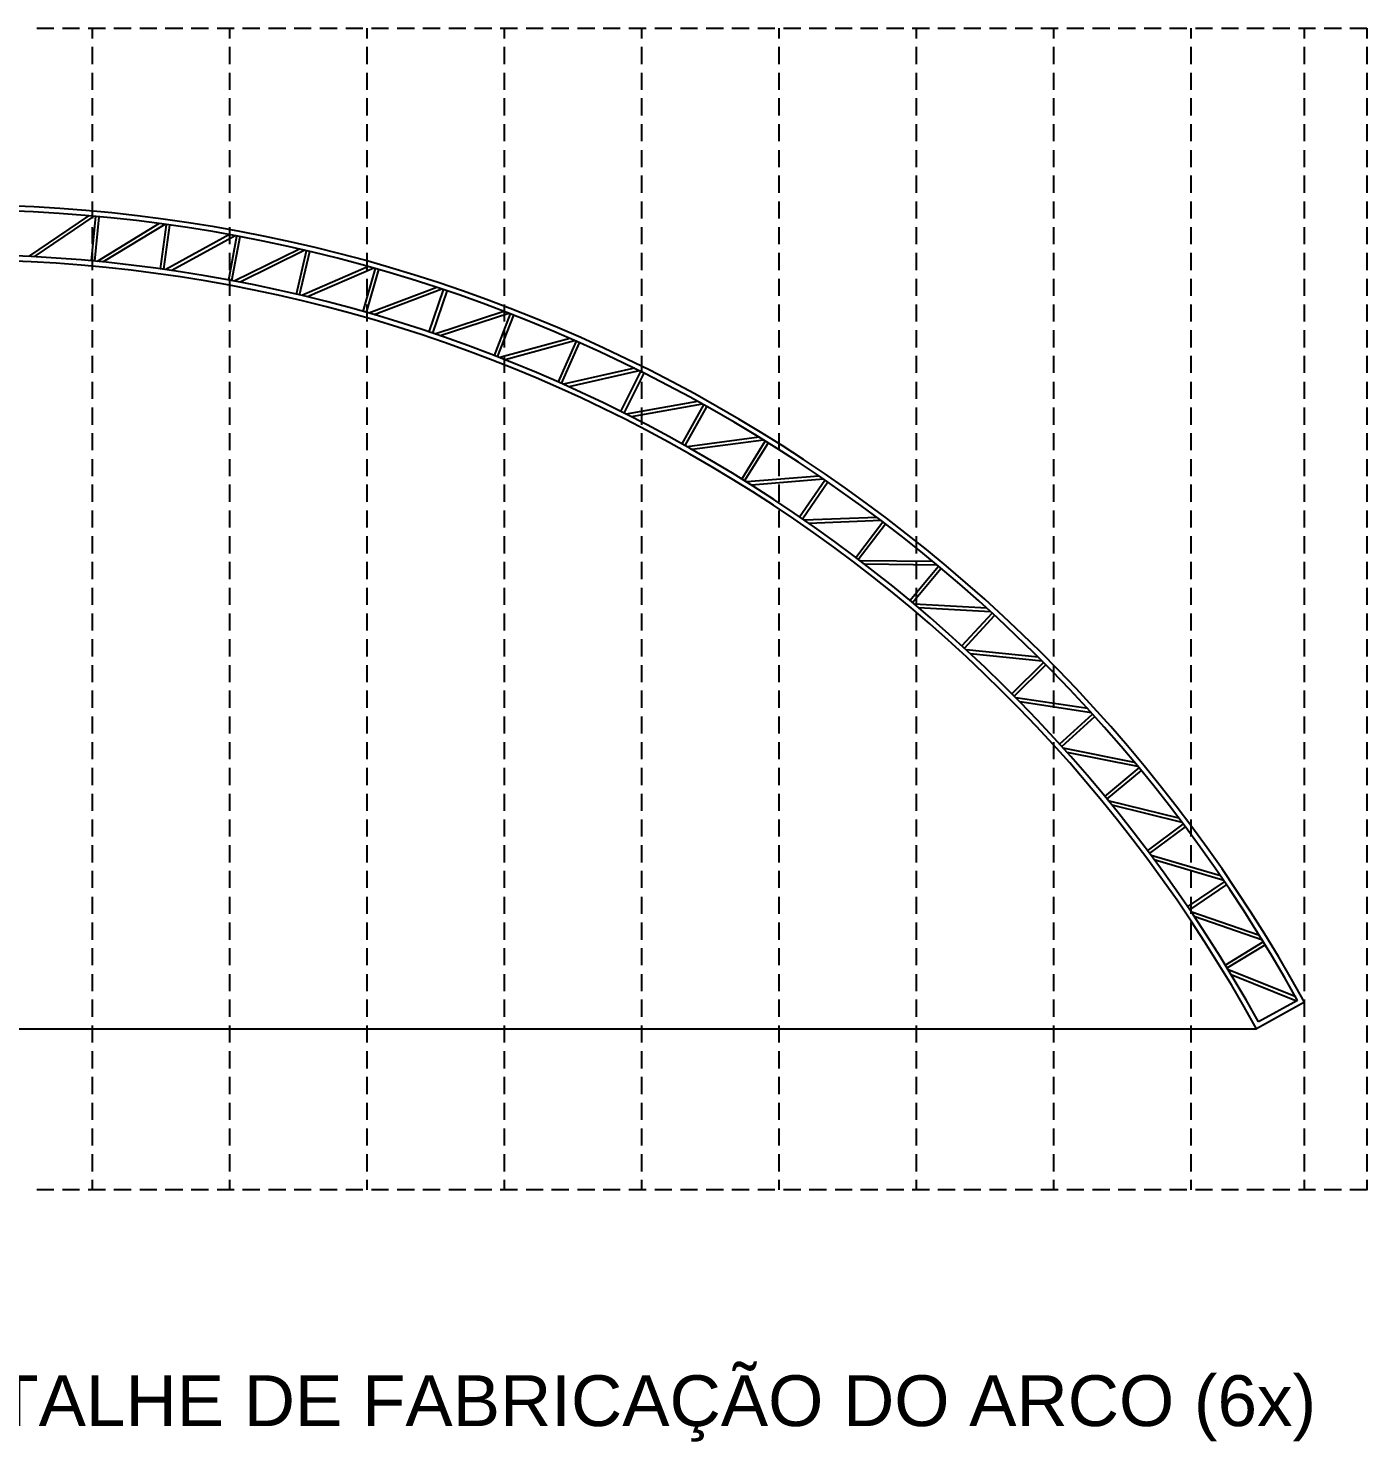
# Model space of a CAD drawing. Header units: millimetres. Extents: x 180 to 11148, y -1598 to 1045.
# Drawn here: x 6795 to 7769, y -1582 to -552 of the extents above; entities that cross this region are included whole.
import ezdxf

# ---------------------------------------------------------------- set-up
doc = ezdxf.new("R2010")
doc.units = ezdxf.units.MM
doc.header["$MEASUREMENT"] = 0
doc.layers.add('PDF11_Geometry', color=7, linetype='Continuous')
doc.layers.add('PDF11_Text', color=7, linetype='Continuous')
doc.styles.add('PDF Arial', font='arial.ttf')

msp = doc.modelspace()

# ---------------------------------------------------------------- linework, layer by layer
at = {"layer": 'PDF11_Geometry', "lineweight": -3}
for points in [[(6801.0419, -552.2565), (6813.531, -552.2565)], [(6819.6697, -552.2565), (6832.1589, -552.2565)], [(6838.5093, -552.2565), (6850.9984, -552.2565)], [(6841.4728, -559.6653), (6841.4728, -552.2565)], [(6857.1371, -552.2565), (6869.6262, -552.2565)], [(6875.9766, -552.2565), (6888.4657, -552.2565)], [(6894.6045, -552.2565), (6907.3053, -552.2565)], [(6913.444, -552.2565), (6925.9331, -552.2565)], [(6932.2835, -552.2565), (6944.7726, -552.2565)], [(6941.5974, -559.6653), (6941.5974, -552.2565)], [(6950.9113, -552.2565), (6963.4005, -552.2565)], [(6969.7509, -552.2565), (6982.24, -552.2565)], [(6988.3787, -552.2565), (7000.8678, -552.2565)], [(7007.2182, -552.2565), (7019.7073, -552.2565)], [(7026.0577, -552.2565), (7038.5469, -552.2565)], [(7041.5104, -559.6653), (7041.5104, -552.2565)], [(7044.6856, -552.2565), (7057.1747, -552.2565)], [(7063.5251, -552.2565), (7076.0142, -552.2565)], [(7082.1529, -552.2565), (7094.6421, -552.2565)], [(7100.9925, -552.2565), (7113.4816, -552.2565)], [(7119.832, -552.2565), (7132.3211, -552.2565)], [(7138.4598, -552.2565), (7150.9489, -552.2565)], [(7141.635, -559.6653), (7141.635, -552.2565)], [(7157.2993, -552.2565), (7169.7885, -552.2565)], [(7175.9272, -552.2565), (7188.4163, -552.2565)], [(7194.7667, -552.2565), (7207.2558, -552.2565)], [(7213.3945, -552.2565), (7225.8837, -552.2565)], [(7232.2341, -552.2565), (7244.7232, -552.2565)], [(7241.548, -559.6653), (7241.548, -552.2565)], [(7251.0736, -552.2565), (7263.5627, -552.2565)], [(7269.7014, -552.2565), (7282.1905, -552.2565)], [(7288.5409, -552.2565), (7301.0301, -552.2565)], [(7307.1688, -552.2565), (7319.6579, -552.2565)], [(7326.0083, -552.2565), (7338.4974, -552.2565)], [(7341.6726, -559.6653), (7341.6726, -552.2565)], [(7344.8478, -552.2565), (7357.3369, -552.2565)], [(7363.4757, -552.2565), (7375.9648, -552.2565)], [(7382.3152, -552.2565), (7394.8043, -552.2565)], [(7400.943, -552.2565), (7413.4321, -552.2565)], [(7419.7825, -552.2565), (7432.2717, -552.2565)], [(7438.4104, -552.2565), (7451.1112, -552.2565)], [(7441.5856, -559.6653), (7441.5856, -552.2565)], [(7457.2499, -552.2565), (7469.739, -552.2565)], [(7476.0894, -552.2565), (7488.5785, -552.2565)], [(7494.7173, -552.2565), (7507.2064, -552.2565)], [(7513.5568, -552.2565), (7526.0459, -552.2565)], [(7532.1846, -552.2565), (7544.6737, -552.2565)], [(7541.7102, -559.6653), (7541.7102, -552.2565)], [(7551.0241, -552.2565), (7563.5133, -552.2565)], [(7569.8637, -552.2565), (7582.3528, -552.2565)], [(7588.4915, -552.2565), (7600.9806, -552.2565)], [(7607.331, -552.2565), (7619.8201, -552.2565)], [(7625.9589, -552.2565), (7638.448, -552.2565)], [(7641.6232, -559.6653), (7641.6232, -552.2565)], [(7644.7984, -552.2565), (7657.2875, -552.2565)], [(7663.6379, -552.2565), (7676.127, -552.2565)], [(7682.2657, -552.2565), (7694.7549, -552.2565)], [(7701.1053, -552.2565), (7713.5944, -552.2565)], [(7719.7331, -552.2565), (7732.2222, -552.2565)], [(7724.1784, -559.6653), (7724.1784, -552.2565)], [(7738.5726, -552.2565), (7751.0617, -552.2565)], [(7757.2005, -552.2565), (7769.4779, -552.2565)], [(7769.4779, -552.2565), (7769.4779, -559.6653)], [(6841.4728, -578.2932), (6841.4728, -565.8041)], [(6941.5974, -578.2932), (6941.5974, -565.8041)], [(7041.5104, -578.2932), (7041.5104, -565.8041)], [(7141.635, -578.2932), (7141.635, -565.8041)], [(7241.548, -578.2932), (7241.548, -565.8041)], [(7341.6726, -578.2932), (7341.6726, -565.8041)], [(7441.5856, -578.2932), (7441.5856, -565.8041)], [(7541.7102, -578.2932), (7541.7102, -565.8041)], [(7641.6232, -578.2932), (7641.6232, -565.8041)], [(7724.1784, -578.2932), (7724.1784, -565.8041)], [(7769.4779, -565.8041), (7769.4779, -578.2932)], [(6841.4728, -597.1327), (6841.4728, -584.6436)], [(6941.5974, -597.1327), (6941.5974, -584.6436)], [(7041.5104, -597.1327), (7041.5104, -584.6436)], [(7141.635, -597.1327), (7141.635, -584.6436)], [(7241.548, -597.1327), (7241.548, -584.6436)], [(7341.6726, -597.1327), (7341.6726, -584.6436)], [(7441.5856, -597.1327), (7441.5856, -584.6436)], [(7541.7102, -597.1327), (7541.7102, -584.6436)], [(7641.6232, -597.1327), (7641.6232, -584.6436)], [(7724.1784, -597.1327), (7724.1784, -584.6436)], [(7769.4779, -584.6436), (7769.4779, -597.1327)], [(6841.4728, -615.7605), (6841.4728, -603.2714)], [(6941.5974, -615.7605), (6941.5974, -603.2714)], [(7041.5104, -615.7605), (7041.5104, -603.2714)], [(7141.635, -615.7605), (7141.635, -603.2714)], [(7241.548, -615.7605), (7241.548, -603.2714)], [(7341.6726, -615.7605), (7341.6726, -603.2714)], [(7441.5856, -615.7605), (7441.5856, -603.2714)], [(7541.7102, -615.7605), (7541.7102, -603.2714)], [(7641.6232, -615.7605), (7641.6232, -603.2714)], [(7724.1784, -615.7605), (7724.1784, -603.2714)], [(7769.4779, -603.2714), (7769.4779, -615.7605)], [(6841.4728, -634.6001), (6841.4728, -622.1109)], [(6941.5974, -634.6001), (6941.5974, -622.1109)], [(7041.5104, -634.6001), (7041.5104, -622.1109)], [(7141.635, -634.6001), (7141.635, -622.1109)], [(7241.548, -634.6001), (7241.548, -622.1109)], [(7341.6726, -634.6001), (7341.6726, -622.1109)], [(7441.5856, -634.6001), (7441.5856, -622.1109)], [(7541.7102, -634.6001), (7541.7102, -622.1109)], [(7641.6232, -634.6001), (7641.6232, -622.1109)], [(7724.1784, -634.6001), (7724.1784, -622.1109)], [(7769.4779, -622.1109), (7769.4779, -634.6001)], [(6841.4728, -653.4396), (6841.4728, -640.9505)], [(6941.5974, -653.4396), (6941.5974, -640.9505)], [(7041.5104, -653.4396), (7041.5104, -640.9505)], [(7141.635, -653.4396), (7141.635, -640.9505)], [(7241.548, -653.4396), (7241.548, -640.9505)], [(7341.6726, -653.4396), (7341.6726, -640.9505)], [(7441.5856, -653.4396), (7441.5856, -640.9505)], [(7541.7102, -653.4396), (7541.7102, -640.9505)], [(7641.6232, -653.4396), (7641.6232, -640.9505)], [(7724.1784, -653.4396), (7724.1784, -640.9505)], [(7769.4779, -640.9505), (7769.4779, -653.4396)], [(6841.4728, -672.0674), (6841.4728, -659.5783)], [(6941.5974, -672.0674), (6941.5974, -659.5783)], [(7041.5104, -672.0674), (7041.5104, -659.5783)], [(7141.635, -672.0674), (7141.635, -659.5783)], [(7241.548, -672.0674), (7241.548, -659.5783)], [(7341.6726, -672.0674), (7341.6726, -659.5783)], [(7441.5856, -672.0674), (7441.5856, -659.5783)], [(7541.7102, -672.0674), (7541.7102, -659.5783)], [(7641.6232, -672.0674), (7641.6232, -659.5783)], [(7724.1784, -672.0674), (7724.1784, -659.5783)], [(7769.4779, -659.5783), (7769.4779, -672.0674)], [(6841.4728, -690.9069), (6841.4728, -678.4178)], [(6941.5974, -690.9069), (6941.5974, -678.4178)], [(7041.5104, -690.9069), (7041.5104, -678.4178)], [(7141.635, -690.9069), (7141.635, -678.4178)], [(7241.548, -690.9069), (7241.548, -678.4178)], [(7341.6726, -690.9069), (7341.6726, -678.4178)], [(7441.5856, -690.9069), (7441.5856, -678.4178)], [(7541.7102, -690.9069), (7541.7102, -678.4178)], [(7641.6232, -690.9069), (7641.6232, -678.4178)], [(7724.1784, -690.9069), (7724.1784, -678.4178)], [(7769.4779, -678.4178), (7769.4779, -690.9069)], [(6841.4728, -709.5348), (6841.4728, -697.0457)], [(6941.5974, -709.5348), (6941.5974, -697.0457)], [(7041.5104, -709.5348), (7041.5104, -697.0457)], [(7141.635, -709.5348), (7141.635, -697.0457)], [(7241.548, -709.5348), (7241.548, -697.0457)], [(7341.6726, -709.5348), (7341.6726, -697.0457)], [(7441.5856, -709.5348), (7441.5856, -697.0457)], [(7541.7102, -709.5348), (7541.7102, -697.0457)], [(7641.6232, -709.5348), (7641.6232, -697.0457)], [(7724.1784, -709.5348), (7724.1784, -697.0457)], [(7769.4779, -697.0457), (7769.4779, -709.5348)], [(6841.4728, -728.3743), (6841.4728, -715.8852)], [(6941.5974, -728.3743), (6941.5974, -715.8852)], [(7041.5104, -728.3743), (7041.5104, -715.8852)], [(7141.635, -728.3743), (7141.635, -715.8852)], [(7241.548, -728.3743), (7241.548, -715.8852)], [(7341.6726, -728.3743), (7341.6726, -715.8852)], [(7441.5856, -728.3743), (7441.5856, -715.8852)], [(7541.7102, -728.3743), (7541.7102, -715.8852)], [(7641.6232, -728.3743), (7641.6232, -715.8852)], [(7724.1784, -728.3743), (7724.1784, -715.8852)], [(7769.4779, -715.8852), (7769.4779, -728.3743)], [(6841.4728, -747.2138), (6841.4728, -734.7247)], [(6941.5974, -747.2138), (6941.5974, -734.7247)], [(7041.5104, -747.2138), (7041.5104, -734.7247)], [(7141.635, -747.2138), (7141.635, -734.7247)], [(7241.548, -747.2138), (7241.548, -734.7247)], [(7341.6726, -747.2138), (7341.6726, -734.7247)], [(7441.5856, -747.2138), (7441.5856, -734.7247)], [(7541.7102, -747.2138), (7541.7102, -734.7247)], [(7641.6232, -747.2138), (7641.6232, -734.7247)], [(7724.1784, -747.2138), (7724.1784, -734.7247)], [(7769.4779, -734.7247), (7769.4779, -747.2138)], [(6841.4728, -765.8417), (6841.4728, -753.3525)], [(6941.5974, -765.8417), (6941.5974, -753.3525)], [(7041.5104, -765.8417), (7041.5104, -753.3525)], [(7141.635, -765.8417), (7141.635, -753.3525)], [(7241.548, -765.8417), (7241.548, -753.3525)], [(7341.6726, -765.8417), (7341.6726, -753.3525)], [(7441.5856, -765.8417), (7441.5856, -753.3525)], [(7541.7102, -765.8417), (7541.7102, -753.3525)], [(7641.6232, -765.8417), (7641.6232, -753.3525)], [(7724.1784, -765.8417), (7724.1784, -753.3525)], [(7769.4779, -753.3525), (7769.4779, -765.8417)], [(6841.4728, -784.6812), (6841.4728, -772.1921)], [(6941.5974, -784.6812), (6941.5974, -772.1921)], [(7041.5104, -784.6812), (7041.5104, -772.1921)], [(7141.635, -784.6812), (7141.635, -772.1921)], [(7241.548, -784.6812), (7241.548, -772.1921)], [(7341.6726, -784.6812), (7341.6726, -772.1921)], [(7441.5856, -784.6812), (7441.5856, -772.1921)], [(7541.7102, -784.6812), (7541.7102, -772.1921)], [(7641.6232, -784.6812), (7641.6232, -772.1921)], [(7724.1784, -784.6812), (7724.1784, -772.1921)], [(7769.4779, -772.1921), (7769.4779, -784.6812)], [(6841.4728, -803.309), (6841.4728, -790.8199)], [(6941.5974, -803.309), (6941.5974, -790.8199)], [(7041.5104, -803.309), (7041.5104, -790.8199)], [(7141.635, -803.309), (7141.635, -790.8199)], [(7241.548, -803.309), (7241.548, -790.8199)], [(7341.6726, -803.309), (7341.6726, -790.8199)], [(7441.5856, -803.309), (7441.5856, -790.8199)], [(7541.7102, -803.309), (7541.7102, -790.8199)], [(7641.6232, -803.309), (7641.6232, -790.8199)], [(7724.1784, -803.309), (7724.1784, -790.8199)], [(7769.4779, -790.8199), (7769.4779, -803.309)], [(6841.4728, -822.1485), (6841.4728, -809.6594)], [(6941.5974, -822.1485), (6941.5974, -809.6594)], [(7041.5104, -822.1485), (7041.5104, -809.6594)], [(7141.635, -822.1485), (7141.635, -809.6594)], [(7241.548, -822.1485), (7241.548, -809.6594)], [(7341.6726, -822.1485), (7341.6726, -809.6594)], [(7441.5856, -822.1485), (7441.5856, -809.6594)], [(7541.7102, -822.1485), (7541.7102, -809.6594)], [(7641.6232, -822.1485), (7641.6232, -809.6594)], [(7724.1784, -822.1485), (7724.1784, -809.6594)], [(7769.4779, -809.6594), (7769.4779, -822.1485)], [(6841.4728, -840.9881), (6841.4728, -828.4989)], [(6941.5974, -840.9881), (6941.5974, -828.4989)], [(7041.5104, -840.9881), (7041.5104, -828.4989)], [(7141.635, -840.9881), (7141.635, -828.4989)], [(7241.548, -840.9881), (7241.548, -828.4989)], [(7341.6726, -840.9881), (7341.6726, -828.4989)], [(7441.5856, -840.9881), (7441.5856, -828.4989)], [(7541.7102, -840.9881), (7541.7102, -828.4989)], [(7641.6232, -840.9881), (7641.6232, -828.4989)], [(7724.1784, -840.9881), (7724.1784, -828.4989)], [(7769.4779, -828.4989), (7769.4779, -840.9881)], [(6841.4728, -859.6159), (6841.4728, -847.1268)], [(6941.5974, -859.6159), (6941.5974, -847.1268)], [(7041.5104, -859.6159), (7041.5104, -847.1268)], [(7141.635, -859.6159), (7141.635, -847.1268)], [(7241.548, -859.6159), (7241.548, -847.1268)], [(7341.6726, -859.6159), (7341.6726, -847.1268)], [(7441.5856, -859.6159), (7441.5856, -847.1268)], [(7541.7102, -859.6159), (7541.7102, -847.1268)], [(7641.6232, -859.6159), (7641.6232, -847.1268)], [(7724.1784, -859.6159), (7724.1784, -847.1268)], [(7769.4779, -847.1268), (7769.4779, -859.6159)], [(6841.4728, -878.4554), (6841.4728, -865.9663)], [(6941.5974, -878.4554), (6941.5974, -865.9663)], [(7041.5104, -878.4554), (7041.5104, -865.9663)], [(7141.635, -878.4554), (7141.635, -865.9663)], [(7241.548, -878.4554), (7241.548, -865.9663)], [(7341.6726, -878.4554), (7341.6726, -865.9663)], [(7441.5856, -878.4554), (7441.5856, -865.9663)], [(7541.7102, -878.4554), (7541.7102, -865.9663)], [(7641.6232, -878.4554), (7641.6232, -865.9663)], [(7724.1784, -878.4554), (7724.1784, -865.9663)], [(7769.4779, -865.9663), (7769.4779, -878.4554)], [(6841.4728, -897.0833), (6841.4728, -884.5941)], [(6941.5974, -897.0833), (6941.5974, -884.5941)], [(7041.5104, -897.0833), (7041.5104, -884.5941)], [(7141.635, -897.0833), (7141.635, -884.5941)], [(7241.548, -897.0833), (7241.548, -884.5941)], [(7341.6726, -897.0833), (7341.6726, -884.5941)], [(7441.5856, -897.0833), (7441.5856, -884.5941)], [(7541.7102, -897.0833), (7541.7102, -884.5941)], [(7641.6232, -897.0833), (7641.6232, -884.5941)], [(7724.1784, -897.0833), (7724.1784, -884.5941)], [(7769.4779, -884.5941), (7769.4779, -897.0833)], [(6841.4728, -915.9228), (6841.4728, -903.4337)], [(6941.5974, -915.9228), (6941.5974, -903.4337)], [(7041.5104, -915.9228), (7041.5104, -903.4337)], [(7141.635, -915.9228), (7141.635, -903.4337)], [(7241.548, -915.9228), (7241.548, -903.4337)], [(7341.6726, -915.9228), (7341.6726, -903.4337)], [(7441.5856, -915.9228), (7441.5856, -903.4337)], [(7541.7102, -915.9228), (7541.7102, -903.4337)], [(7641.6232, -915.9228), (7641.6232, -903.4337)], [(7724.1784, -915.9228), (7724.1784, -903.4337)], [(7769.4779, -903.4337), (7769.4779, -915.9228)], [(6841.4728, -934.7623), (6841.4728, -922.2732)], [(6941.5974, -934.7623), (6941.5974, -922.2732)], [(7041.5104, -934.7623), (7041.5104, -922.2732)], [(7141.635, -934.7623), (7141.635, -922.2732)], [(7241.548, -934.7623), (7241.548, -922.2732)], [(7341.6726, -934.7623), (7341.6726, -922.2732)], [(7441.5856, -934.7623), (7441.5856, -922.2732)], [(7541.7102, -934.7623), (7541.7102, -922.2732)], [(7641.6232, -934.7623), (7641.6232, -922.2732)], [(7724.1784, -934.7623), (7724.1784, -922.2732)], [(7769.4779, -922.2732), (7769.4779, -934.7623)], [(6841.4728, -953.3901), (6841.4728, -940.901)], [(6941.5974, -953.3901), (6941.5974, -940.901)], [(7041.5104, -953.3901), (7041.5104, -940.901)], [(7141.635, -953.3901), (7141.635, -940.901)], [(7241.548, -953.3901), (7241.548, -940.901)], [(7341.6726, -953.3901), (7341.6726, -940.901)], [(7441.5856, -953.3901), (7441.5856, -940.901)], [(7541.7102, -953.3901), (7541.7102, -940.901)], [(7641.6232, -953.3901), (7641.6232, -940.901)], [(7724.1784, -953.3901), (7724.1784, -940.901)], [(7769.4779, -940.901), (7769.4779, -953.3901)], [(6841.4728, -972.2297), (6841.4728, -959.7405)], [(6941.5974, -972.2297), (6941.5974, -959.7405)], [(7041.5104, -972.2297), (7041.5104, -959.7405)], [(7141.635, -972.2297), (7141.635, -959.7405)], [(7241.548, -972.2297), (7241.548, -959.7405)], [(7341.6726, -972.2297), (7341.6726, -959.7405)], [(7441.5856, -972.2297), (7441.5856, -959.7405)], [(7541.7102, -972.2297), (7541.7102, -959.7405)], [(7641.6232, -972.2297), (7641.6232, -959.7405)], [(7724.1784, -972.2297), (7724.1784, -959.7405)], [(7769.4779, -959.7405), (7769.4779, -972.2297)], [(6841.4728, -990.8575), (6841.4728, -978.3684)], [(6941.5974, -990.8575), (6941.5974, -978.3684)], [(7041.5104, -990.8575), (7041.5104, -978.3684)], [(7141.635, -990.8575), (7141.635, -978.3684)], [(7241.548, -990.8575), (7241.548, -978.3684)], [(7341.6726, -990.8575), (7341.6726, -978.3684)], [(7441.5856, -990.8575), (7441.5856, -978.3684)], [(7541.7102, -990.8575), (7541.7102, -978.3684)], [(7641.6232, -990.8575), (7641.6232, -978.3684)], [(7724.1784, -990.8575), (7724.1784, -978.3684)], [(7769.4779, -978.3684), (7769.4779, -990.8575)], [(6841.4728, -1009.697), (6841.4728, -997.2079)], [(6941.5974, -1009.697), (6941.5974, -997.2079)], [(7041.5104, -1009.697), (7041.5104, -997.2079)], [(7141.635, -1009.697), (7141.635, -997.2079)], [(7241.548, -1009.697), (7241.548, -997.2079)], [(7341.6726, -1009.697), (7341.6726, -997.2079)], [(7441.5856, -1009.697), (7441.5856, -997.2079)], [(7541.7102, -1009.697), (7541.7102, -997.2079)], [(7641.6232, -1009.697), (7641.6232, -997.2079)], [(7724.1784, -1009.697), (7724.1784, -997.2079)], [(7769.4779, -997.2079), (7769.4779, -1009.697)], [(6841.4728, -1028.5365), (6841.4728, -1016.0474)], [(6941.5974, -1028.5365), (6941.5974, -1016.0474)], [(7041.5104, -1028.5365), (7041.5104, -1016.0474)], [(7141.635, -1028.5365), (7141.635, -1016.0474)], [(7241.548, -1028.5365), (7241.548, -1016.0474)], [(7341.6726, -1028.5365), (7341.6726, -1016.0474)], [(7441.5856, -1028.5365), (7441.5856, -1016.0474)], [(7541.7102, -1028.5365), (7541.7102, -1016.0474)], [(7641.6232, -1028.5365), (7641.6232, -1016.0474)], [(7724.1784, -1028.5365), (7724.1784, -1016.0474)], [(7769.4779, -1016.0474), (7769.4779, -1028.5365)], [(6841.4728, -1047.1644), (6841.4728, -1034.6753)], [(6941.5974, -1047.1644), (6941.5974, -1034.6753)], [(7041.5104, -1047.1644), (7041.5104, -1034.6753)], [(7141.635, -1047.1644), (7141.635, -1034.6753)], [(7241.548, -1047.1644), (7241.548, -1034.6753)], [(7341.6726, -1047.1644), (7341.6726, -1034.6753)], [(7441.5856, -1047.1644), (7441.5856, -1034.6753)], [(7541.7102, -1047.1644), (7541.7102, -1034.6753)], [(7641.6232, -1047.1644), (7641.6232, -1034.6753)], [(7724.1784, -1047.1644), (7724.1784, -1034.6753)], [(7769.4779, -1034.6753), (7769.4779, -1047.1644)], [(6841.4728, -1066.0039), (6841.4728, -1053.5148)], [(6941.5974, -1066.0039), (6941.5974, -1053.5148)], [(7041.5104, -1066.0039), (7041.5104, -1053.5148)], [(7141.635, -1066.0039), (7141.635, -1053.5148)], [(7241.548, -1066.0039), (7241.548, -1053.5148)], [(7341.6726, -1066.0039), (7341.6726, -1053.5148)], [(7441.5856, -1066.0039), (7441.5856, -1053.5148)], [(7541.7102, -1066.0039), (7541.7102, -1053.5148)], [(7641.6232, -1066.0039), (7641.6232, -1053.5148)], [(7724.1784, -1066.0039), (7724.1784, -1053.5148)], [(7769.4779, -1053.5148), (7769.4779, -1066.0039)], [(6841.4728, -1084.6317), (6841.4728, -1072.1426)], [(6941.5974, -1084.6317), (6941.5974, -1072.1426)], [(7041.5104, -1084.6317), (7041.5104, -1072.1426)], [(7141.635, -1084.6317), (7141.635, -1072.1426)], [(7241.548, -1084.6317), (7241.548, -1072.1426)], [(7341.6726, -1084.6317), (7341.6726, -1072.1426)], [(7441.5856, -1084.6317), (7441.5856, -1072.1426)], [(7541.7102, -1084.6317), (7541.7102, -1072.1426)], [(7641.6232, -1084.6317), (7641.6232, -1072.1426)], [(7724.1784, -1084.6317), (7724.1784, -1072.1426)], [(7769.4779, -1072.1426), (7769.4779, -1084.6317)], [(6841.4728, -1103.4713), (6841.4728, -1090.9821)], [(6941.5974, -1103.4713), (6941.5974, -1090.9821)], [(7041.5104, -1103.4713), (7041.5104, -1090.9821)], [(7141.635, -1103.4713), (7141.635, -1090.9821)], [(7241.548, -1103.4713), (7241.548, -1090.9821)], [(7341.6726, -1103.4713), (7341.6726, -1090.9821)], [(7441.5856, -1103.4713), (7441.5856, -1090.9821)], [(7541.7102, -1103.4713), (7541.7102, -1090.9821)], [(7641.6232, -1103.4713), (7641.6232, -1090.9821)], [(7724.1784, -1103.4713), (7724.1784, -1090.9821)], [(7769.4779, -1090.9821), (7769.4779, -1103.4713)], [(6841.4728, -1122.3108), (6841.4728, -1109.8217)], [(6941.5974, -1122.3108), (6941.5974, -1109.8217)], [(7041.5104, -1122.3108), (7041.5104, -1109.8217)], [(7141.635, -1122.3108), (7141.635, -1109.8217)], [(7241.548, -1122.3108), (7241.548, -1109.8217)], [(7341.6726, -1122.3108), (7341.6726, -1109.8217)], [(7441.5856, -1122.3108), (7441.5856, -1109.8217)], [(7541.7102, -1122.3108), (7541.7102, -1109.8217)], [(7641.6232, -1122.3108), (7641.6232, -1109.8217)], [(7724.1784, -1122.3108), (7724.1784, -1109.8217)], [(7769.4779, -1109.8217), (7769.4779, -1122.3108)], [(6841.4728, -1140.9386), (6841.4728, -1128.4495)], [(6941.5974, -1140.9386), (6941.5974, -1128.4495)], [(7041.5104, -1140.9386), (7041.5104, -1128.4495)], [(7141.635, -1140.9386), (7141.635, -1128.4495)], [(7241.548, -1140.9386), (7241.548, -1128.4495)], [(7341.6726, -1140.9386), (7341.6726, -1128.4495)], [(7441.5856, -1140.9386), (7441.5856, -1128.4495)], [(7541.7102, -1140.9386), (7541.7102, -1128.4495)], [(7641.6232, -1140.9386), (7641.6232, -1128.4495)], [(7724.1784, -1140.9386), (7724.1784, -1128.4495)], [(7769.4779, -1128.4495), (7769.4779, -1140.9386)], [(6841.4728, -1159.7781), (6841.4728, -1147.289)], [(6941.5974, -1159.7781), (6941.5974, -1147.289)], [(7041.5104, -1159.7781), (7041.5104, -1147.289)], [(7141.635, -1159.7781), (7141.635, -1147.289)], [(7241.548, -1159.7781), (7241.548, -1147.289)], [(7341.6726, -1159.7781), (7341.6726, -1147.289)], [(7441.5856, -1159.7781), (7441.5856, -1147.289)], [(7541.7102, -1159.7781), (7541.7102, -1147.289)], [(7641.6232, -1159.7781), (7641.6232, -1147.289)], [(7724.1784, -1159.7781), (7724.1784, -1147.289)], [(7769.4779, -1147.289), (7769.4779, -1159.7781)], [(6841.4728, -1178.406), (6841.4728, -1165.9169)], [(6941.5974, -1178.406), (6941.5974, -1165.9169)], [(7041.5104, -1178.406), (7041.5104, -1165.9169)], [(7141.635, -1178.406), (7141.635, -1165.9169)], [(7241.548, -1178.406), (7241.548, -1165.9169)], [(7341.6726, -1178.406), (7341.6726, -1165.9169)], [(7441.5856, -1178.406), (7441.5856, -1165.9169)], [(7541.7102, -1178.406), (7541.7102, -1165.9169)], [(7641.6232, -1178.406), (7641.6232, -1165.9169)], [(7724.1784, -1178.406), (7724.1784, -1165.9169)], [(7769.4779, -1165.9169), (7769.4779, -1178.406)], [(6841.4728, -1197.2455), (6841.4728, -1184.7564)], [(6941.5974, -1197.2455), (6941.5974, -1184.7564)], [(7041.5104, -1197.2455), (7041.5104, -1184.7564)], [(7141.635, -1197.2455), (7141.635, -1184.7564)], [(7241.548, -1197.2455), (7241.548, -1184.7564)], [(7341.6726, -1197.2455), (7341.6726, -1184.7564)], [(7441.5856, -1197.2455), (7441.5856, -1184.7564)], [(7541.7102, -1197.2455), (7541.7102, -1184.7564)], [(7641.6232, -1197.2455), (7641.6232, -1184.7564)], [(7724.1784, -1197.2455), (7724.1784, -1184.7564)], [(7769.4779, -1184.7564), (7769.4779, -1197.2455)], [(6841.4728, -1216.085), (6841.4728, -1203.5959)], [(6941.5974, -1216.085), (6941.5974, -1203.5959)], [(7041.5104, -1216.085), (7041.5104, -1203.5959)], [(7141.635, -1216.085), (7141.635, -1203.5959)], [(7241.548, -1216.085), (7241.548, -1203.5959)], [(7341.6726, -1216.085), (7341.6726, -1203.5959)], [(7441.5856, -1216.085), (7441.5856, -1203.5959)], [(7541.7102, -1216.085), (7541.7102, -1203.5959)], [(7641.6232, -1216.085), (7641.6232, -1203.5959)], [(7724.1784, -1216.085), (7724.1784, -1203.5959)], [(7769.4779, -1203.5959), (7769.4779, -1216.085)], [(6841.4728, -1234.7129), (6841.4728, -1222.2237)], [(6941.5974, -1234.7129), (6941.5974, -1222.2237)], [(7041.5104, -1234.7129), (7041.5104, -1222.2237)], [(7141.635, -1234.7129), (7141.635, -1222.2237)], [(7241.548, -1234.7129), (7241.548, -1222.2237)], [(7341.6726, -1234.7129), (7341.6726, -1222.2237)], [(7441.5856, -1234.7129), (7441.5856, -1222.2237)], [(7541.7102, -1234.7129), (7541.7102, -1222.2237)], [(7641.6232, -1234.7129), (7641.6232, -1222.2237)], [(7724.1784, -1234.7129), (7724.1784, -1222.2237)], [(7769.4779, -1222.2237), (7769.4779, -1234.7129)], [(6841.4728, -1253.5524), (6841.4728, -1241.0633)], [(6941.5974, -1253.5524), (6941.5974, -1241.0633)], [(7041.5104, -1253.5524), (7041.5104, -1241.0633)], [(7141.635, -1253.5524), (7141.635, -1241.0633)], [(7241.548, -1253.5524), (7241.548, -1241.0633)], [(7341.6726, -1253.5524), (7341.6726, -1241.0633)], [(7441.5856, -1253.5524), (7441.5856, -1241.0633)], [(7541.7102, -1253.5524), (7541.7102, -1241.0633)], [(7641.6232, -1253.5524), (7641.6232, -1241.0633)], [(7724.1784, -1253.5524), (7724.1784, -1241.0633)], [(7769.4779, -1241.0633), (7769.4779, -1253.5524)], [(6841.4728, -1272.1802), (6841.4728, -1259.6911)], [(6941.5974, -1272.1802), (6941.5974, -1259.6911)], [(7041.5104, -1272.1802), (7041.5104, -1259.6911)], [(7141.635, -1272.1802), (7141.635, -1259.6911)], [(7241.548, -1272.1802), (7241.548, -1259.6911)], [(7341.6726, -1272.1802), (7341.6726, -1259.6911)], [(7441.5856, -1272.1802), (7441.5856, -1259.6911)], [(7541.7102, -1272.1802), (7541.7102, -1259.6911)], [(7641.6232, -1272.1802), (7641.6232, -1259.6911)], [(7722.4849, -1258.421), (7722.4849, -1258.421)], [(7724.1784, -1272.1802), (7724.1784, -1259.6911)], [(7769.4779, -1259.6911), (7769.4779, -1272.1802)], [(5793.8685, -1281.0708), (7689.2512, -1281.0708)], [(6841.4728, -1291.0197), (6841.4728, -1278.5306)], [(6941.5974, -1291.0197), (6941.5974, -1278.5306)], [(7041.5104, -1291.0197), (7041.5104, -1278.5306)], [(7141.635, -1291.0197), (7141.635, -1278.5306)], [(7241.548, -1291.0197), (7241.548, -1278.5306)], [(7341.6726, -1291.0197), (7341.6726, -1278.5306)], [(7441.5856, -1291.0197), (7441.5856, -1278.5306)], [(7541.7102, -1291.0197), (7541.7102, -1278.5306)], [(7641.6232, -1291.0197), (7641.6232, -1278.5306)], [(7724.1784, -1291.0197), (7724.1784, -1278.5306)], [(7769.4779, -1278.5306), (7769.4779, -1291.0197)], [(6841.4728, -1309.8593), (6841.4728, -1297.1585)], [(6941.5974, -1309.8593), (6941.5974, -1297.1585)], [(7041.5104, -1309.8593), (7041.5104, -1297.1585)], [(7141.635, -1309.8593), (7141.635, -1297.1585)], [(7241.548, -1309.8593), (7241.548, -1297.1585)], [(7341.6726, -1309.8593), (7341.6726, -1297.1585)], [(7441.5856, -1309.8593), (7441.5856, -1297.1585)], [(7541.7102, -1309.8593), (7541.7102, -1297.1585)], [(7641.6232, -1309.8593), (7641.6232, -1297.1585)], [(7724.1784, -1309.8593), (7724.1784, -1297.1585)], [(7769.4779, -1297.1585), (7769.4779, -1309.8593)], [(6841.4728, -1328.4871), (6841.4728, -1315.998)], [(6941.5974, -1328.4871), (6941.5974, -1315.998)], [(7041.5104, -1328.4871), (7041.5104, -1315.998)], [(7141.635, -1328.4871), (7141.635, -1315.998)], [(7241.548, -1328.4871), (7241.548, -1315.998)], [(7341.6726, -1328.4871), (7341.6726, -1315.998)], [(7441.5856, -1328.4871), (7441.5856, -1315.998)], [(7541.7102, -1328.4871), (7541.7102, -1315.998)], [(7641.6232, -1328.4871), (7641.6232, -1315.998)], [(7724.1784, -1328.4871), (7724.1784, -1315.998)], [(7769.4779, -1315.998), (7769.4779, -1328.4871)], [(6841.4728, -1347.3266), (6841.4728, -1334.8375)], [(6941.5974, -1347.3266), (6941.5974, -1334.8375)], [(7041.5104, -1347.3266), (7041.5104, -1334.8375)], [(7141.635, -1347.3266), (7141.635, -1334.8375)], [(7241.548, -1347.3266), (7241.548, -1334.8375)], [(7341.6726, -1347.3266), (7341.6726, -1334.8375)], [(7441.5856, -1347.3266), (7441.5856, -1334.8375)], [(7541.7102, -1347.3266), (7541.7102, -1334.8375)], [(7641.6232, -1347.3266), (7641.6232, -1334.8375)], [(7724.1784, -1347.3266), (7724.1784, -1334.8375)], [(7769.4779, -1334.8375), (7769.4779, -1347.3266)], [(6841.4728, -1365.9545), (6841.4728, -1353.4653)], [(6941.5974, -1365.9545), (6941.5974, -1353.4653)], [(7041.5104, -1365.9545), (7041.5104, -1353.4653)], [(7141.635, -1365.9545), (7141.635, -1353.4653)], [(7241.548, -1365.9545), (7241.548, -1353.4653)], [(7341.6726, -1365.9545), (7341.6726, -1353.4653)], [(7441.5856, -1365.9545), (7441.5856, -1353.4653)], [(7541.7102, -1365.9545), (7541.7102, -1353.4653)], [(7641.6232, -1365.9545), (7641.6232, -1353.4653)], [(7724.1784, -1365.9545), (7724.1784, -1353.4653)], [(7769.4779, -1353.4653), (7769.4779, -1365.9545)], [(6841.4728, -1384.794), (6841.4728, -1372.3049)], [(6941.5974, -1384.794), (6941.5974, -1372.3049)], [(7041.5104, -1384.794), (7041.5104, -1372.3049)], [(7141.635, -1384.794), (7141.635, -1372.3049)], [(7241.548, -1384.794), (7241.548, -1372.3049)], [(7341.6726, -1384.794), (7341.6726, -1372.3049)], [(7441.5856, -1384.794), (7441.5856, -1372.3049)], [(7541.7102, -1384.794), (7541.7102, -1372.3049)], [(7641.6232, -1384.794), (7641.6232, -1372.3049)], [(7724.1784, -1384.794), (7724.1784, -1372.3049)], [(7769.4779, -1372.3049), (7769.4779, -1384.794)], [(6813.531, -1398.3415), (6801.0419, -1398.3415)], [(6832.1589, -1398.3415), (6819.6697, -1398.3415)], [(6850.9984, -1398.3415), (6838.5093, -1398.3415)], [(6841.4728, -1398.3415), (6841.4728, -1390.9327)], [(6869.6262, -1398.3415), (6857.1371, -1398.3415)], [(6888.4657, -1398.3415), (6875.9766, -1398.3415)], [(6907.3053, -1398.3415), (6894.6045, -1398.3415)], [(6925.9331, -1398.3415), (6913.444, -1398.3415)], [(6944.7726, -1398.3415), (6932.2835, -1398.3415)], [(6941.5974, -1398.3415), (6941.5974, -1390.9327)], [(6963.4005, -1398.3415), (6950.9113, -1398.3415)], [(6982.24, -1398.3415), (6969.7509, -1398.3415)], [(7000.8678, -1398.3415), (6988.3787, -1398.3415)], [(7019.7073, -1398.3415), (7007.2182, -1398.3415)], [(7038.5469, -1398.3415), (7026.0577, -1398.3415)], [(7041.5104, -1398.3415), (7041.5104, -1390.9327)], [(7057.1747, -1398.3415), (7044.6856, -1398.3415)], [(7076.0142, -1398.3415), (7063.5251, -1398.3415)], [(7094.6421, -1398.3415), (7082.1529, -1398.3415)], [(7113.4816, -1398.3415), (7100.9925, -1398.3415)], [(7132.3211, -1398.3415), (7119.832, -1398.3415)], [(7150.9489, -1398.3415), (7138.4598, -1398.3415)], [(7141.635, -1398.3415), (7141.635, -1390.9327)], [(7169.7885, -1398.3415), (7157.2993, -1398.3415)], [(7188.4163, -1398.3415), (7175.9272, -1398.3415)], [(7207.2558, -1398.3415), (7194.7667, -1398.3415)], [(7225.8837, -1398.3415), (7213.3945, -1398.3415)], [(7244.7232, -1398.3415), (7232.2341, -1398.3415)], [(7241.548, -1398.3415), (7241.548, -1390.9327)], [(7263.5627, -1398.3415), (7251.0736, -1398.3415)], [(7282.1905, -1398.3415), (7269.7014, -1398.3415)], [(7301.0301, -1398.3415), (7288.5409, -1398.3415)], [(7319.6579, -1398.3415), (7307.1688, -1398.3415)], [(7338.4974, -1398.3415), (7326.0083, -1398.3415)], [(7341.6726, -1398.3415), (7341.6726, -1390.9327)], [(7357.3369, -1398.3415), (7344.8478, -1398.3415)], [(7375.9648, -1398.3415), (7363.4757, -1398.3415)], [(7394.8043, -1398.3415), (7382.3152, -1398.3415)], [(7413.4321, -1398.3415), (7400.943, -1398.3415)], [(7432.2717, -1398.3415), (7419.7825, -1398.3415)], [(7451.1112, -1398.3415), (7438.4104, -1398.3415)], [(7441.5856, -1398.3415), (7441.5856, -1390.9327)], [(7469.739, -1398.3415), (7457.2499, -1398.3415)], [(7488.5785, -1398.3415), (7476.0894, -1398.3415)], [(7507.2064, -1398.3415), (7494.7173, -1398.3415)], [(7526.0459, -1398.3415), (7513.5568, -1398.3415)], [(7544.6737, -1398.3415), (7532.1846, -1398.3415)], [(7541.7102, -1398.3415), (7541.7102, -1390.9327)], [(7563.5133, -1398.3415), (7551.0241, -1398.3415)], [(7582.3528, -1398.3415), (7569.8637, -1398.3415)], [(7600.9806, -1398.3415), (7588.4915, -1398.3415)], [(7619.8201, -1398.3415), (7607.331, -1398.3415)], [(7638.448, -1398.3415), (7625.9589, -1398.3415)], [(7641.6232, -1398.3415), (7641.6232, -1390.9327)], [(7657.2875, -1398.3415), (7644.7984, -1398.3415)], [(7676.127, -1398.3415), (7663.6379, -1398.3415)], [(7694.7549, -1398.3415), (7682.2657, -1398.3415)], [(7713.5944, -1398.3415), (7701.1053, -1398.3415)], [(7732.2222, -1398.3415), (7719.7331, -1398.3415)], [(7724.1784, -1398.3415), (7724.1784, -1390.9327)], [(7751.0617, -1398.3415), (7738.5726, -1398.3415)], [(7769.4779, -1390.9327), (7769.4779, -1398.3415), (7757.2005, -1398.3415)]]:
    msp.add_lwpolyline(points, dxfattribs=at)
at = {"layer": 'PDF11_Geometry', "color": 32, "lineweight": -3, "true_color": 0xdd6d00}
for points in [[(6838.7209, -688.7901), (6794.9032, -718.4253)], [(6842.5312, -689.2135), (6798.9251, -718.637)], [(6840.8377, -721.6005), (6844.0129, -689.2135)], [(6843.3779, -721.8122), (6846.3414, -689.6369)], [(6890.1592, -694.5055), (6845.0713, -722.0239)], [(6894.1811, -695.1405), (6849.3049, -722.4473)], [(6891.0059, -727.5276), (6895.4512, -695.3522)], [(6893.5461, -727.7393), (6897.9913, -695.5639)], [(6941.3857, -702.5493), (6895.0278, -727.9509)], [(6945.4077, -703.3961), (6899.2614, -728.586)], [(6940.7507, -735.5714), (6946.6777, -703.6077)], [(6943.0792, -735.9948), (6949.2179, -704.0311)], [(6992.4006, -713.1333), (6944.7726, -736.4181)], [(6996.2109, -713.9801), (6949.0062, -737.0532)], [(6990.0721, -745.9437), (6997.4809, -714.4034)], [(6992.4006, -746.5788), (6999.8094, -714.8268)], [(7042.5688, -725.8341), (6994.0941, -747.0021)], [(7046.379, -726.8925), (6998.116, -747.8489)], [(7038.7585, -758.6445), (7047.6491, -727.3159)], [(7041.087, -759.2796), (7050.1893, -727.9509)], [(7092.3136, -741.0751), (7042.7805, -759.7029)], [(7095.9121, -742.3452), (7046.8024, -760.973)], [(7086.8099, -773.4621), (7097.1822, -742.7685)], [(7089.3501, -774.3089), (7099.7224, -743.6153)], [(7141, -758.4329), (7090.8318, -774.9439)], [(7144.8102, -759.9146), (7094.8537, -776.214)], [(7134.2262, -790.6082), (7146.0803, -760.338)], [(7136.5547, -791.6666), (7148.4088, -761.1847)], [(7189.0513, -778.1191), (7138.2481, -792.09)], [(7192.6499, -779.8125), (7142.0584, -793.7834)], [(7180.7958, -809.8711), (7193.92, -780.2359)], [(7183.1243, -810.9295), (7196.2485, -781.2943)], [(7236.256, -799.9221), (7184.6061, -811.5645)], [(7239.6429, -801.8273), (7188.4163, -813.4697)], [(7226.307, -831.4625), (7240.9129, -802.2506)], [(7228.6355, -832.5209), (7243.2414, -803.5207)], [(7282.1905, -824.0537), (7230.1173, -833.3676)], [(7285.5774, -825.9588), (7233.9275, -835.2727)], [(7270.9715, -854.9589), (7286.8475, -826.5938)], [(7273.0883, -856.229), (7288.9643, -827.8639)], [(7327.0667, -850.0903), (7274.5701, -857.0757)], [(7330.2419, -852.2071), (7278.1686, -858.9809)], [(7314.3659, -880.5722), (7331.512, -853.0538)], [(7316.4827, -881.8423), (7333.6288, -854.3239)], [(7370.4611, -878.4554), (7317.9645, -882.689)], [(7373.848, -880.5722), (7321.3513, -885.0175)], [(7356.4902, -908.0906), (7374.9064, -881.4189)], [(7358.607, -909.5724), (7377.0232, -882.689)], [(7412.7971, -908.514), (7359.8771, -910.4191)], [(7415.9723, -910.8425), (7363.264, -912.9593)], [(7397.3445, -937.7258), (7417.0307, -911.6892)], [(7399.2496, -939.2076), (7418.9358, -913.1709)], [(7453.4397, -940.6893), (7400.7313, -940.0543)], [(7456.6149, -943.2295), (7403.9065, -942.5945)], [(7436.7169, -969.0545), (7457.6733, -944.0762)], [(7438.6221, -970.5362), (7459.5784, -945.558)], [(7492.8121, -974.5581), (7439.8921, -971.5946)], [(7495.564, -977.31), (7443.0673, -974.3465)], [(7474.6077, -1002.0765), (7496.6224, -978.1567)], [(7476.5128, -1003.77), (7498.5275, -979.8501)], [(7530.2795, -1010.3321), (7477.7829, -1005.0401)], [(7533.243, -1013.0839), (7480.7464, -1007.7919)], [(7511.0166, -1037.0037), (7534.0897, -1014.1423)], [(7512.7101, -1038.6972), (7535.7832, -1015.8357)], [(7566.2651, -1047.7994), (7513.9801, -1039.9673)], [(7569.0169, -1050.7629), (7516.9437, -1042.9308)], [(7545.7321, -1073.6244), (7569.8637, -1051.8213)], [(7547.4256, -1075.3178), (7571.5571, -1053.5148)], [(7600.3456, -1086.9602), (7548.484, -1076.5879)], [(7602.8857, -1089.9237), (7551.2358, -1079.7631)], [(7578.7542, -1111.7268), (7603.7325, -1090.9821)], [(7580.236, -1113.6319), (7605.4259, -1092.8873)], [(7632.7326, -1127.6028), (7581.2944, -1114.902)], [(7635.0611, -1130.778), (7584.0462, -1118.0772)], [(7609.8712, -1151.3109), (7635.9078, -1131.8364)], [(7611.3529, -1153.2161), (7637.3896, -1133.7415)], [(7663.0029, -1169.5154), (7612.4113, -1154.6978)], [(7665.3313, -1172.9023), (7614.7398, -1157.873)], [(7639.083, -1192.1652), (7665.9664, -1173.9607)], [(7640.5648, -1194.282), (7667.4481, -1176.0775)], [(7691.368, -1213.1215), (7641.4115, -1195.7637)], [(7693.4848, -1216.5084), (7643.74, -1199.1506)], [(7666.3897, -1234.5012), (7694.1198, -1217.5668)], [(7667.8715, -1236.618), (7695.6016, -1219.6836)], [(7717.828, -1257.786), (7668.7182, -1238.0997)], [(7718.2513, -1260.7495), (7670.835, -1241.6983)]]:
    msp.add_lwpolyline(points, dxfattribs=at)
at = {"layer": 'PDF11_Geometry', "color": 112, "lineweight": -3, "true_color": 0x00b85b}
for points in [[(7724.1784, -1261.5962), (7689.2512, -1281.0708)], [(7719.0981, -1260.3261), (7690.7329, -1275.9905)]]:
    msp.add_lwpolyline(points, dxfattribs=at)
for centre, radius, start, end in [((6741.8232, -1802.2778), 1121.3199, 28.828088, 90.0134583), ((6741.6627, -1802.096), 1117.5395, 28.9985931, 90.0052736), ((6741.7733, -1802.2883), 1085.1331, 29.0129739, 90.0112734), ((6742.1248, -1801.8033), 1080.838, 28.8021108, 90.0299503)]:
    msp.add_arc(centre, radius, start, end, dxfattribs=at)

# ---------------------------------------------------------------- texts
at = {"layer": 'PDF11_Text', "insert": (6699.0121, -1581.7015), "char_height": 36.993124, "attachment_point": 7, "style": 'PDF Arial'}
msp.add_mtext('DETALHE DE FABRICAÇÃO DO ARCO (6x)', dxfattribs=at)

doc.saveas('drawing.dxf')
